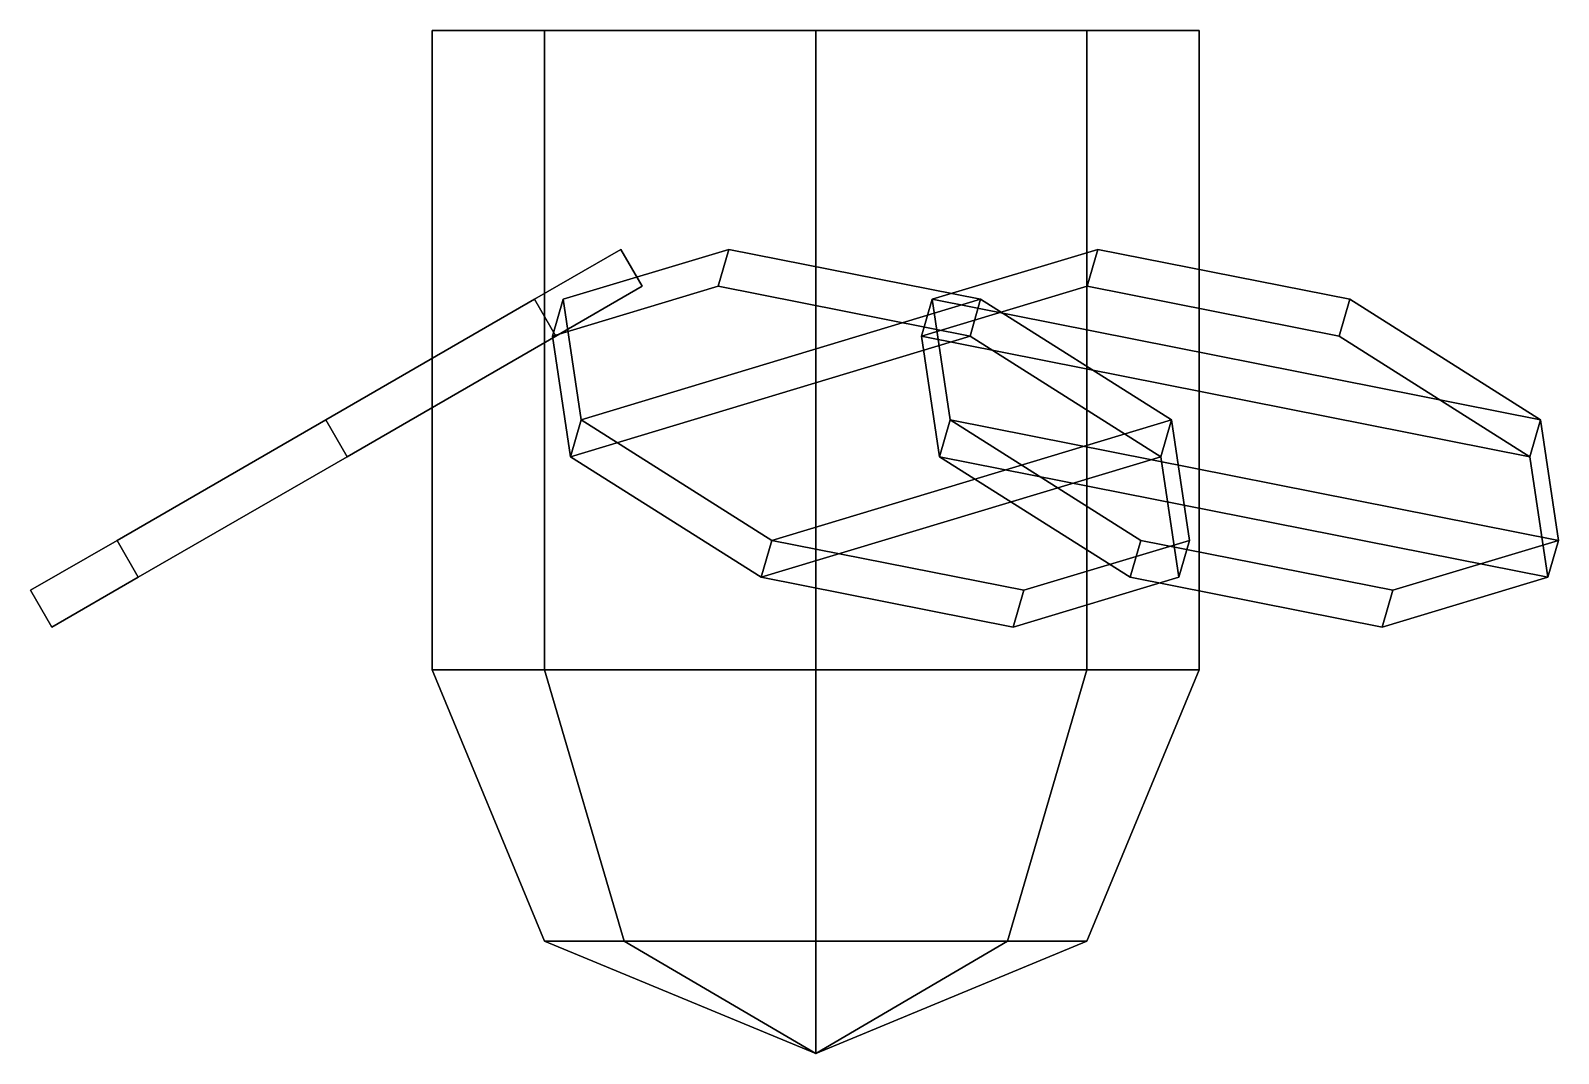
# Model space of a CAD drawing. Extents: x -0.184 to 0.174, y -0.24 to 0.
import ezdxf

# ---------------------------------------------------------------- set-up
doc = ezdxf.new("R2010")
doc.units = 0
doc.layers.add('PROP', color=1, linetype='CONTINUOUS')

msp = doc.modelspace()

# ---------------------------------------------------------------- linework, layer by layer
at = {"layer": 'PROP'}
for points in [[(-0.06364, -0.15, -0.06364), (-0.09, -0.15), (-0.09, 0), (-0.06364, 0, -0.06364)], [(-0.09, -0.15), (-0.06364, -0.15, 0.06364), (-0.06364, 0, 0.06364), (-0.09, 0)], [(0, -0.15, -0.09), (-0.06364, -0.15, -0.06364), (-0.06364, 0, -0.06364), (0, 0, -0.09)], [(-0.06364, -0.15, 0.06364), (0, -0.15, 0.09), (0, 0, 0.09), (-0.06364, 0, 0.06364)], [(0.06364, -0.15, -0.06364), (0, -0.15, -0.09), (0, 0, -0.09), (0.06364, 0, -0.06364)], [(0, -0.15, 0.09), (0.06364, -0.15, 0.06364), (0.06364, 0, 0.06364), (0, 0, 0.09)], [(0.09, -0.15), (0.06364, -0.15, -0.06364), (0.06364, 0, -0.06364), (0.09, 0)], [(0.06364, -0.15, 0.06364), (0.09, -0.15), (0.09, 0), (0.06364, 0, 0.06364)], [(-0.06601, -0.06306, 0.10657), (-0.04572, -0.05134, 0.05), (-0.06601, -0.06306, -0.00657), (-0.115, -0.09134, 0.13)], [(-0.06101, -0.07172, 0.10657), (-0.04072, -0.06, 0.05), (-0.04572, -0.05134, 0.05), (-0.06601, -0.06306, 0.10657)], [(-0.04072, -0.06, 0.05), (-0.06101, -0.07172, -0.00657), (-0.06601, -0.06306, -0.00657), (-0.04572, -0.05134, 0.05)], [(-0.06179, -0.07172, -0.10612), (-0.02294, -0.06, -0.06026), (-0.02044, -0.05134, -0.06459), (-0.05929, -0.06306, -0.11045)], [(-0.05929, -0.06306, -0.11045), (-0.02044, -0.05134, -0.06459), (0.03869, -0.06306, -0.05388), (-0.05508, -0.09134, -0.16459)], [(-0.02294, -0.06, -0.06026), (0.03619, -0.07172, -0.04955), (0.03869, -0.06306, -0.05388), (-0.02044, -0.05134, -0.06459)], [(0.06366, -0.06, 0.01026), (0.02482, -0.07172, 0.05612), (0.02732, -0.06306, 0.06045), (0.06616, -0.05134, 0.01459)], [(0.1253, -0.06306, 0.00388), (0.06616, -0.05134, 0.01459), (0.02732, -0.06306, 0.06045), (0.17008, -0.09134, 0.03459)], [(0.1228, -0.07172, -0.00045), (0.06366, -0.06, 0.01026), (0.06616, -0.05134, 0.01459), (0.1253, -0.06306, 0.00388)], [(-0.04072, -0.06, 0.05), (-0.06101, -0.07172, 0.10657), (-0.11, -0.1, 0.13), (-0.06101, -0.07172, -0.00657)], [(-0.02294, -0.06, -0.06026), (-0.06179, -0.07172, -0.10612), (-0.05758, -0.1, -0.16026), (0.03619, -0.07172, -0.04955)], [(0.06366, -0.06, 0.01026), (0.1228, -0.07172, -0.00045), (0.16758, -0.1, 0.03026), (0.02482, -0.07172, 0.05612)], [(-0.115, -0.09134, 0.13), (-0.06601, -0.06306, -0.00657), (-0.115, -0.09134, -0.03), (-0.16399, -0.11962, 0.10657)], [(-0.11, -0.1, 0.13), (-0.06101, -0.07172, 0.10657), (-0.06601, -0.06306, 0.10657), (-0.115, -0.09134, 0.13)], [(-0.06101, -0.07172, -0.00657), (-0.11, -0.1, -0.03), (-0.115, -0.09134, -0.03), (-0.06601, -0.06306, -0.00657)], [(-0.05758, -0.1, -0.16026), (-0.06179, -0.07172, -0.10612), (-0.05929, -0.06306, -0.11045), (-0.05508, -0.09134, -0.16459)], [(-0.05508, -0.09134, -0.16459), (0.03869, -0.06306, -0.05388), (0.08348, -0.09134, -0.08459), (-0.0103, -0.11962, -0.1953)], [(0.02482, -0.07172, 0.05612), (0.02902, -0.1, 0.11026), (0.03152, -0.09134, 0.11459), (0.02732, -0.06306, 0.06045)], [(0.17008, -0.09134, 0.03459), (0.02732, -0.06306, 0.06045), (0.03152, -0.09134, 0.11459), (0.17429, -0.11962, 0.08874)], [(0.03619, -0.07172, -0.04955), (0.08098, -0.1, -0.08026), (0.08348, -0.09134, -0.08459), (0.03869, -0.06306, -0.05388)], [(0.16758, -0.1, 0.03026), (0.1228, -0.07172, -0.00045), (0.1253, -0.06306, 0.00388), (0.17008, -0.09134, 0.03459)], [(-0.06101, -0.07172, -0.00657), (-0.11, -0.1, 0.13), (-0.15899, -0.12828, 0.10657), (-0.11, -0.1, -0.03)], [(0.03619, -0.07172, -0.04955), (-0.05758, -0.1, -0.16026), (-0.0128, -0.12828, -0.19097), (0.08098, -0.1, -0.08026)], [(0.02482, -0.07172, 0.05612), (0.16758, -0.1, 0.03026), (0.17179, -0.12828, 0.0844), (0.02902, -0.1, 0.11026)], [(-0.16399, -0.11962, 0.10657), (-0.115, -0.09134, -0.03), (-0.16399, -0.11962, -0.00657), (-0.18428, -0.13134, 0.05)], [(-0.15899, -0.12828, 0.10657), (-0.11, -0.1, 0.13), (-0.115, -0.09134, 0.13), (-0.16399, -0.11962, 0.10657)], [(-0.11, -0.1, -0.03), (-0.15899, -0.12828, -0.00657), (-0.16399, -0.11962, -0.00657), (-0.115, -0.09134, -0.03)], [(-0.0128, -0.12828, -0.19097), (-0.05758, -0.1, -0.16026), (-0.05508, -0.09134, -0.16459), (-0.0103, -0.11962, -0.1953)], [(-0.0103, -0.11962, -0.1953), (0.08348, -0.09134, -0.08459), (0.08768, -0.11962, -0.13874), (0.04884, -0.13134, -0.18459)], [(0.02902, -0.1, 0.11026), (0.07381, -0.12828, 0.14097), (0.07631, -0.11962, 0.1453), (0.03152, -0.09134, 0.11459)], [(0.17429, -0.11962, 0.08874), (0.03152, -0.09134, 0.11459), (0.07631, -0.11962, 0.1453), (0.13544, -0.13134, 0.13459)], [(0.08098, -0.1, -0.08026), (0.08518, -0.12828, -0.1344), (0.08768, -0.11962, -0.13874), (0.08348, -0.09134, -0.08459)], [(0.17179, -0.12828, 0.0844), (0.16758, -0.1, 0.03026), (0.17008, -0.09134, 0.03459), (0.17429, -0.11962, 0.08874)], [(-0.11, -0.1, -0.03), (-0.15899, -0.12828, 0.10657), (-0.17928, -0.14, 0.05), (-0.15899, -0.12828, -0.00657)], [(0.08098, -0.1, -0.08026), (-0.0128, -0.12828, -0.19097), (0.04634, -0.14, -0.18026), (0.08518, -0.12828, -0.1344)], [(0.02902, -0.1, 0.11026), (0.17179, -0.12828, 0.0844), (0.13294, -0.14, 0.13026), (0.07381, -0.12828, 0.14097)], [(-0.17928, -0.14, 0.05), (-0.15899, -0.12828, 0.10657), (-0.16399, -0.11962, 0.10657), (-0.18428, -0.13134, 0.05)], [(-0.15899, -0.12828, -0.00657), (-0.17928, -0.14, 0.05), (-0.18428, -0.13134, 0.05), (-0.16399, -0.11962, -0.00657)], [(0.04634, -0.14, -0.18026), (-0.0128, -0.12828, -0.19097), (-0.0103, -0.11962, -0.1953), (0.04884, -0.13134, -0.18459)], [(0.08518, -0.12828, -0.1344), (0.04634, -0.14, -0.18026), (0.04884, -0.13134, -0.18459), (0.08768, -0.11962, -0.13874)], [(0.07381, -0.12828, 0.14097), (0.13294, -0.14, 0.13026), (0.13544, -0.13134, 0.13459), (0.07631, -0.11962, 0.1453)], [(0.13294, -0.14, 0.13026), (0.17179, -0.12828, 0.0844), (0.17429, -0.11962, 0.08874), (0.13544, -0.13134, 0.13459)], [(-0.06364, -0.21364), (-0.09, -0.15), (-0.06364, -0.15, -0.06364), (-0.045, -0.21364, -0.045)], [(-0.045, -0.21364, 0.045), (-0.06364, -0.15, 0.06364), (-0.09, -0.15), (-0.06364, -0.21364)], [(-0.045, -0.21364, -0.045), (-0.06364, -0.15, -0.06364), (0, -0.15, -0.09), (0, -0.21364, -0.06364)], [(0, -0.21364, 0.06364), (0, -0.15, 0.09), (-0.06364, -0.15, 0.06364), (-0.045, -0.21364, 0.045)], [(0, -0.21364, -0.06364), (0, -0.15, -0.09), (0.06364, -0.15, -0.06364), (0.045, -0.21364, -0.045)], [(0.045, -0.21364, 0.045), (0.06364, -0.15, 0.06364), (0, -0.15, 0.09), (0, -0.21364, 0.06364)], [(0.045, -0.21364, -0.045), (0.06364, -0.15, -0.06364), (0.09, -0.15), (0.06364, -0.21364)], [(0.06364, -0.21364), (0.09, -0.15), (0.06364, -0.15, 0.06364), (0.045, -0.21364, 0.045)], [(0, -0.24), (-0.06364, -0.21364), (-0.045, -0.21364, -0.045), (0, -0.24)], [(0, -0.24), (-0.045, -0.21364, 0.045), (-0.06364, -0.21364), (0, -0.24)], [(0, -0.24), (-0.045, -0.21364, -0.045), (0, -0.21364, -0.06364), (0, -0.24)], [(0, -0.24), (0, -0.21364, 0.06364), (-0.045, -0.21364, 0.045), (0, -0.24)], [(0, -0.24), (0.045, -0.21364, -0.045), (0.06364, -0.21364), (0, -0.24)], [(0, -0.24), (0, -0.21364, -0.06364), (0.045, -0.21364, -0.045), (0, -0.24)], [(0, -0.24), (0.045, -0.21364, 0.045), (0, -0.21364, 0.06364), (0, -0.24)], [(0, -0.24), (0.06364, -0.21364), (0.045, -0.21364, 0.045), (0, -0.24)]]:
    msp.add_3dface(points, dxfattribs=at)

doc.saveas('drawing.dxf')
